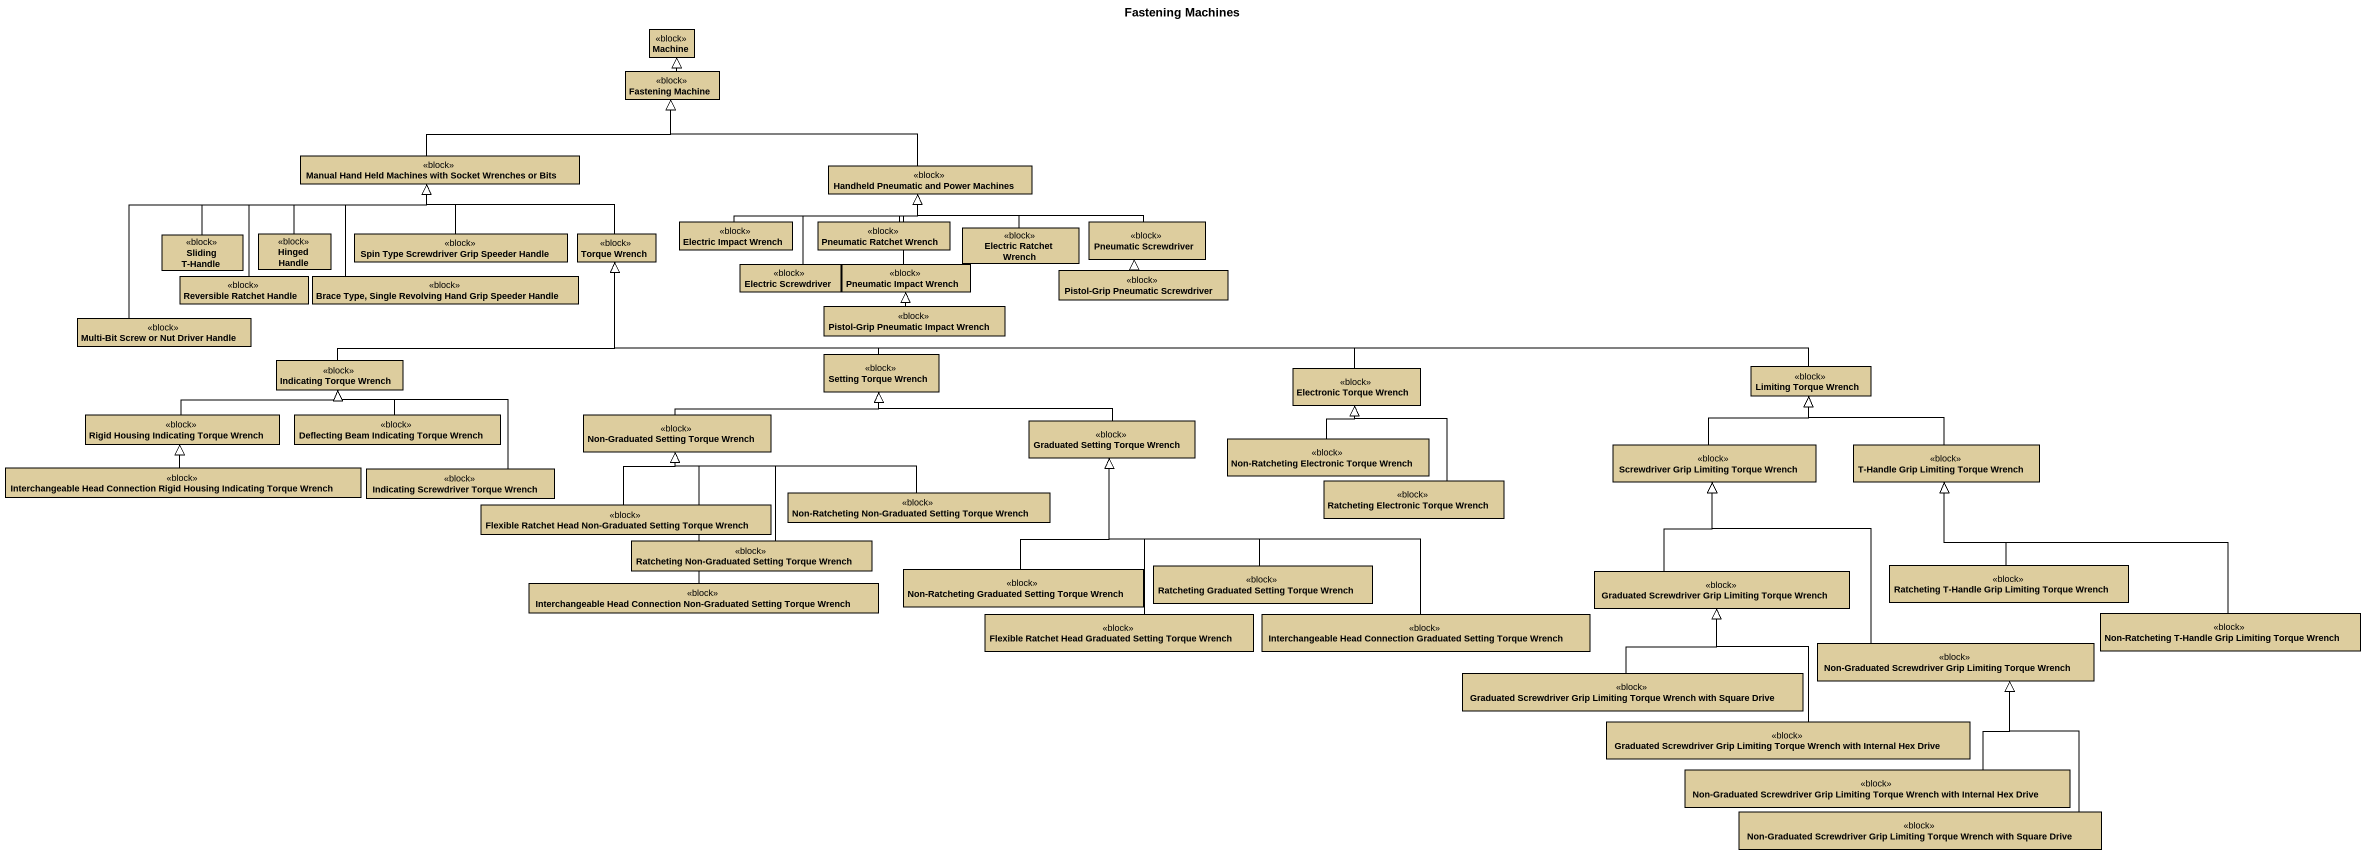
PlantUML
@startuml
title Fastening Machines
hide circle
hide empty members
class Machine <<block>> #DDCD9E
class "Fastening Machine" as Fastening_Machine <<block>> #DDCD9E
class "Manual Hand Held Machines with Socket Wrenches or Bits" as Manual_Hand_Held_Machines <<block>> #DDCD9E
class "Handheld Pneumatic and Power Machines" as Handheld_Pneumatic_and <<block>> #DDCD9E
class "Sliding T-Handle" as Sliding_T_Handle <<block>> #DDCD9E
class "Hinged Handle" as Hinged_Handle <<block>> #DDCD9E
class "Spin Type Screwdriver Grip Speeder Handle" as Spin_Type_Screwdriver_Grip <<block>> #DDCD9E
class "Torque Wrench" as Torque_Wrench <<block>> #DDCD9E
class "Electric Impact Wrench" as Electric_Impact_Wrench <<block>> #DDCD9E
class "Pneumatic Ratchet Wrench" as Pneumatic_Ratchet_Wrench <<block>> #DDCD9E
class "Electric Ratchet Wrench" as Electric_Ratchet_Wrench <<block>> #DDCD9E
class "Pneumatic Screwdriver" as Pneumatic_Screwdriver <<block>> #DDCD9E
class "Reversible Ratchet Handle" as Reversible_Ratchet_Handle <<block>> #DDCD9E
class "Brace Type, Single Revolving Hand Grip Speeder Handle" as Brace_Type_Single_Revolving <<block>> #DDCD9E
class "Electric Screwdriver" as Electric_Screwdriver <<block>> #DDCD9E
class "Pneumatic Impact Wrench" as Pneumatic_Impact_Wrench <<block>> #DDCD9E
class "Pistol-Grip Pneumatic Screwdriver" as Pistol_Grip_Pneumatic <<block>> #DDCD9E
class "Multi-Bit Screw or Nut Driver Handle" as Multi_Bit_Screw_or_Nut <<block>> #DDCD9E
class "Pistol-Grip Pneumatic Impact Wrench" as Pistol_Grip_Pneumatic_2 <<block>> #DDCD9E
class "Indicating Torque Wrench" as Indicating_Torque_Wrench <<block>> #DDCD9E
class "Setting Torque Wrench" as Setting_Torque_Wrench <<block>> #DDCD9E
class "Limiting Torque Wrench" as Limiting_Torque_Wrench <<block>> #DDCD9E
class "Electronic Torque Wrench" as Electronic_Torque_Wrench <<block>> #DDCD9E
class "Rigid Housing Indicating Torque Wrench" as Rigid_Housing_Indicating <<block>> #DDCD9E
class "Deflecting Beam Indicating Torque Wrench" as Deflecting_Beam_Indicating <<block>> #DDCD9E
class "Non-Graduated Setting Torque Wrench" as Non_Graduated_Setting <<block>> #DDCD9E
class "Graduated Setting Torque Wrench" as Graduated_Setting_Torque <<block>> #DDCD9E
class "Non-Ratcheting Electronic Torque Wrench" as Non_Ratcheting_Electronic <<block>> #DDCD9E
class "Interchangeable Head Connection Rigid Housing Indicating Torque Wrench" as Interchangeable_Head <<block>> #DDCD9E
class "Indicating Screwdriver Torque Wrench" as Indicating_Screwdriver <<block>> #DDCD9E
class "Ratcheting Electronic Torque Wrench" as Ratcheting_Electronic <<block>> #DDCD9E
class "Screwdriver Grip Limiting Torque Wrench" as Screwdriver_Grip_Limiting <<block>> #DDCD9E
class "T-Handle Grip Limiting Torque Wrench" as T_Handle_Grip_Limiting <<block>> #DDCD9E
class "Flexible Ratchet Head Non-Graduated Setting Torque Wrench" as Flexible_Ratchet_Head_Non <<block>> #DDCD9E
class "Non-Ratcheting Non-Graduated Setting Torque Wrench" as Non_Ratcheting_Non <<block>> #DDCD9E
class "Ratcheting Non-Graduated Setting Torque Wrench" as Ratcheting_Non_Graduated <<block>> #DDCD9E
class "Interchangeable Head Connection Non-Graduated Setting Torque Wrench" as Interchangeable_Head_2 <<block>> #DDCD9E
class "Non-Ratcheting Graduated Setting Torque Wrench" as Non_Ratcheting_Graduated <<block>> #DDCD9E
class "Ratcheting Graduated Setting Torque Wrench" as Ratcheting_Graduated <<block>> #DDCD9E
class "Graduated Screwdriver Grip Limiting Torque Wrench" as Graduated_Screwdriver_Grip <<block>> #DDCD9E
class "Ratcheting T-Handle Grip Limiting Torque Wrench" as Ratcheting_T_Handle_Grip <<block>> #DDCD9E
class "Flexible Ratchet Head Graduated Setting Torque Wrench" as Flexible_Ratchet_Head <<block>> #DDCD9E
class "Interchangeable Head Connection Graduated Setting Torque Wrench" as Interchangeable_Head_3 <<block>> #DDCD9E
class "Non-Ratcheting T-Handle Grip Limiting Torque Wrench" as Non_Ratcheting_T_Handle <<block>> #DDCD9E
class "Graduated Screwdriver Grip Limiting Torque Wrench with Square Drive" as Graduated_Screwdriver_Grip_2 <<block>> #DDCD9E
class "Non-Graduated Screwdriver Grip Limiting Torque Wrench" as Non_Graduated_Screwdriver <<block>> #DDCD9E
class "Graduated Screwdriver Grip Limiting Torque Wrench with Internal Hex Drive" as Graduated_Screwdriver_Grip_3 <<block>> #DDCD9E
class "Non-Graduated Screwdriver Grip Limiting Torque Wrench with Internal Hex Drive" as Non_Graduated_Screwdriver_2 <<block>> #DDCD9E
class "Non-Graduated Screwdriver Grip Limiting Torque Wrench with Square Drive" as Non_Graduated_Screwdriver_3 <<block>> #DDCD9E
Fastening_Machine -up-|> Machine
Manual_Hand_Held_Machines -right-|> Fastening_Machine
Handheld_Pneumatic_and -left-|> Fastening_Machine
Sliding_T_Handle -right-|> Manual_Hand_Held_Machines
Hinged_Handle -right-|> Manual_Hand_Held_Machines
Spin_Type_Screwdriver_Grip -up-|> Manual_Hand_Held_Machines
Torque_Wrench -left-|> Manual_Hand_Held_Machines
Electric_Impact_Wrench -right-|> Handheld_Pneumatic_and
Pneumatic_Ratchet_Wrench -up-|> Handheld_Pneumatic_and
Electric_Ratchet_Wrench -up-|> Handheld_Pneumatic_and
Pneumatic_Screwdriver -left-|> Handheld_Pneumatic_and
Reversible_Ratchet_Handle -up-|> Manual_Hand_Held_Machines
Brace_Type_Single_Revolving -up-|> Manual_Hand_Held_Machines
Electric_Screwdriver -up-|> Handheld_Pneumatic_and
Pneumatic_Impact_Wrench -up-|> Handheld_Pneumatic_and
Pistol_Grip_Pneumatic -up-|> Pneumatic_Screwdriver
Multi_Bit_Screw_or_Nut -right-|> Manual_Hand_Held_Machines
Pistol_Grip_Pneumatic_2 -up-|> Pneumatic_Impact_Wrench
Indicating_Torque_Wrench -right-|> Torque_Wrench
Setting_Torque_Wrench -left-|> Torque_Wrench
Limiting_Torque_Wrench -left-|> Torque_Wrench
Electronic_Torque_Wrench -left-|> Torque_Wrench
Rigid_Housing_Indicating -right-|> Indicating_Torque_Wrench
Deflecting_Beam_Indicating -up-|> Indicating_Torque_Wrench
Non_Graduated_Setting -right-|> Setting_Torque_Wrench
Graduated_Setting_Torque -left-|> Setting_Torque_Wrench
Non_Ratcheting_Electronic -up-|> Electronic_Torque_Wrench
Interchangeable_Head -up-|> Rigid_Housing_Indicating
Indicating_Screwdriver -up-|> Indicating_Torque_Wrench
Ratcheting_Electronic -up-|> Electronic_Torque_Wrench
Screwdriver_Grip_Limiting -up-|> Limiting_Torque_Wrench
T_Handle_Grip_Limiting -up-|> Limiting_Torque_Wrench
Flexible_Ratchet_Head_Non -up-|> Non_Graduated_Setting
Non_Ratcheting_Non -left-|> Non_Graduated_Setting
Ratcheting_Non_Graduated -up-|> Non_Graduated_Setting
Interchangeable_Head_2 -up-|> Non_Graduated_Setting
Non_Ratcheting_Graduated -up-|> Graduated_Setting_Torque
Ratcheting_Graduated -up-|> Graduated_Setting_Torque
Graduated_Screwdriver_Grip -up-|> Screwdriver_Grip_Limiting
Ratcheting_T_Handle_Grip -up-|> T_Handle_Grip_Limiting
Flexible_Ratchet_Head -up-|> Graduated_Setting_Torque
Interchangeable_Head_3 -up-|> Graduated_Setting_Torque
Non_Ratcheting_T_Handle -left-|> T_Handle_Grip_Limiting
Graduated_Screwdriver_Grip_2 -up-|> Graduated_Screwdriver_Grip
Non_Graduated_Screwdriver -up-|> Screwdriver_Grip_Limiting
Graduated_Screwdriver_Grip_3 -up-|> Graduated_Screwdriver_Grip
Non_Graduated_Screwdriver_2 -up-|> Non_Graduated_Screwdriver
Non_Graduated_Screwdriver_3 -up-|> Non_Graduated_Screwdriver
@enduml
